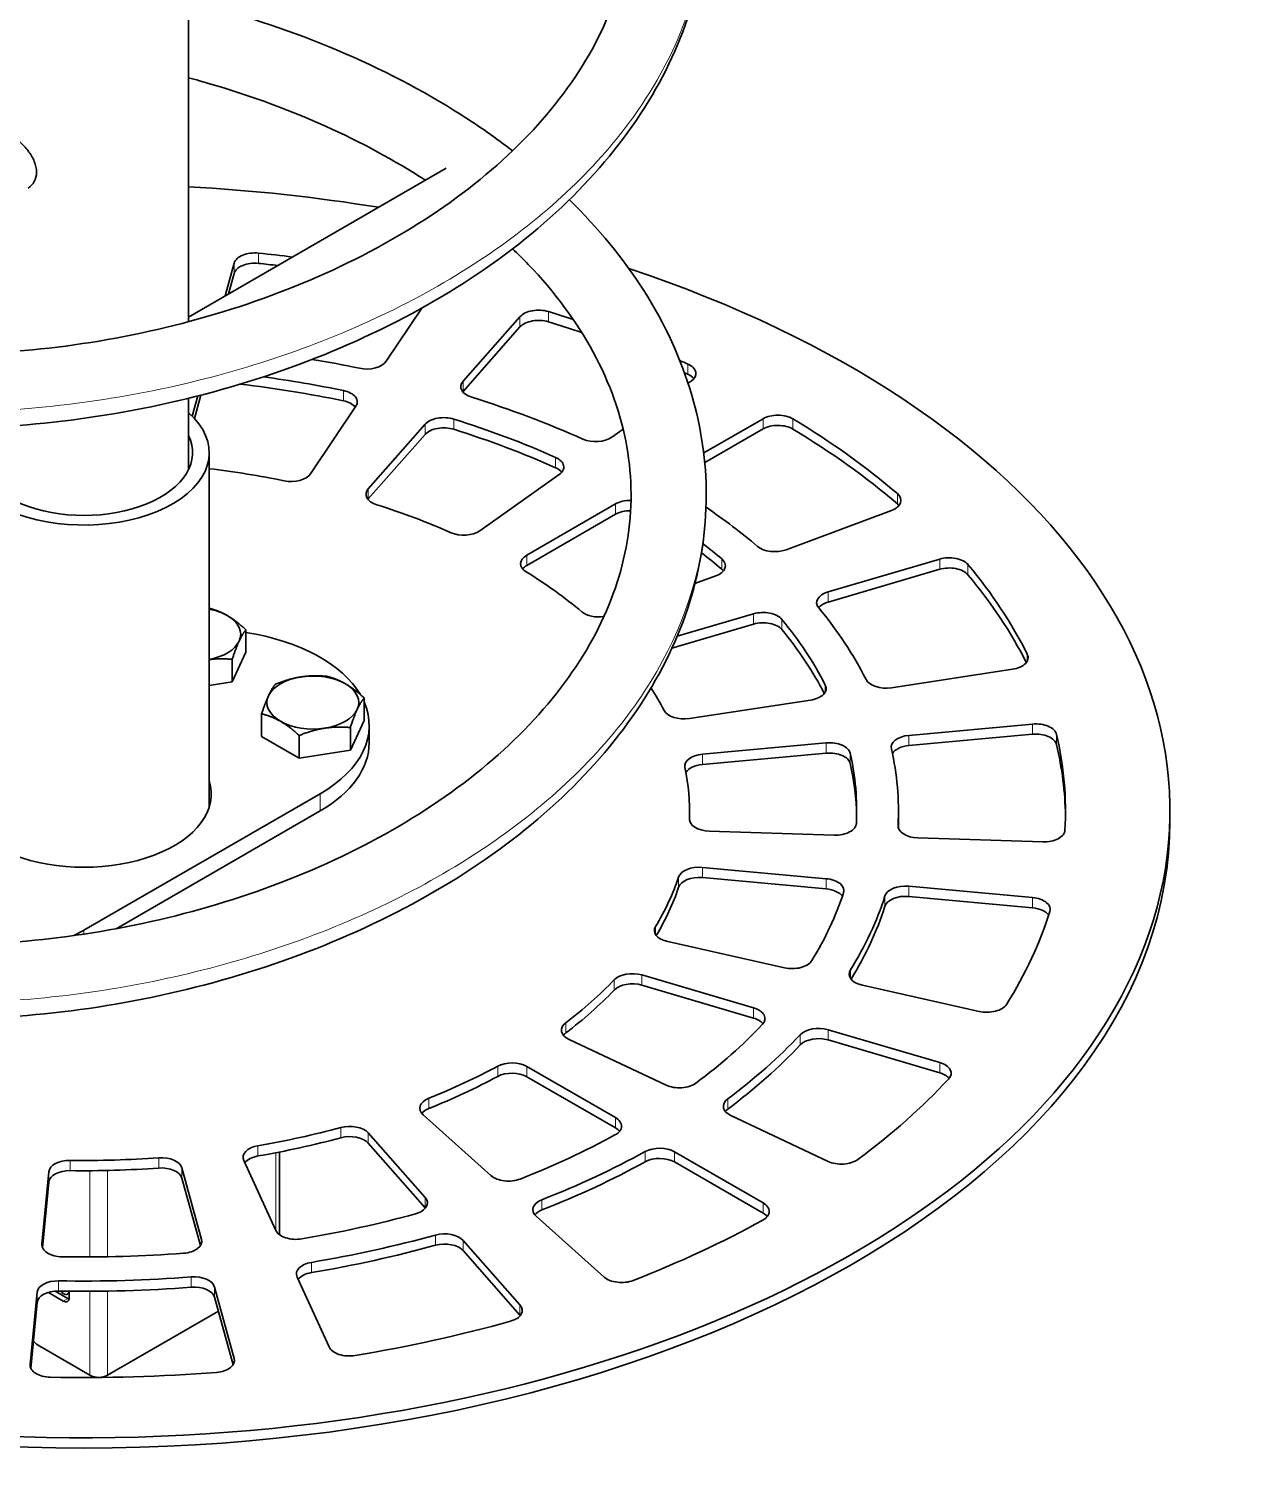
# Model space of a CAD drawing. Header units: millimetres. Extents: x 150 to 6235, y 143 to 4395.
# Drawn here: x 5273.5 to 5568, y 1655.2 to 2001.6 of the extents above; entities that cross this region are included whole.
import ezdxf

# ---------------------------------------------------------------- set-up
doc = ezdxf.new("R2010")
doc.units = ezdxf.units.MM
doc.header["$LTSCALE"] = 15
doc.layers.add('AM_0', color=7, linetype='Continuous', lineweight=35)
doc.layers.add('AM_TANG', color=171, linetype='Continuous', lineweight=18, true_color=0x8080ff)

msp = doc.modelspace()

# ---------------------------------------------------------------- linework, layer by layer
at = {"layer": 'AM_0'}
for p, q in [((5311.664, 1931.549), (5311.664, 2054.633)), ((5311.664, 1932.645), (5373.376, 1968.275)), ((5320.483, 1937.737), (5322.636, 1945.583)), ((5322.636, 1943.134), (5321.282, 1938.198)), ((5367.593, 1934.835), (5359.011, 1922.07)), ((5377.434, 1917.311), (5391.058, 1932.748)), ((5391.058, 1930.298), (5377.434, 1914.862)), ((5432.039, 1917.32), (5431.316, 1916.808)), ((5311.664, 1896.068), (5311.664, 1913.216)), ((5312.578, 1908.918), (5313.911, 1913.778)), ((5314.634, 1913.963), (5313.101, 1908.378)), ((5351.772, 1911.302), (5340.911, 1895.148)), ((5354.725, 1891.579), (5368.351, 1907.019)), ((5415.765, 1905.804), (5413.068, 1903.896)), ((5435.043, 1900.125), (5449.261, 1908.334)), ((5449.261, 1905.884), (5435.291, 1897.819)), ((5368.351, 1904.569), (5354.725, 1889.13)), ((5316.664, 1815.366), (5316.664, 1900.191)), ((5400.419, 1894.946), (5381.444, 1881.52)), ((5392.672, 1875.662), (5413.895, 1887.915)), ((5413.895, 1885.465), (5392.672, 1873.212)), ((5479.979, 1886.349), (5454.751, 1876.967)), ((5464.81, 1866.865), (5491.548, 1874.73)), ((5491.548, 1872.281), (5464.81, 1864.415)), ((5437.931, 1870.712), (5432.946, 1868.858)), ((5428.677, 1856.235), (5446.984, 1861.62)), ((5325.45, 1852.405), (5325.45, 1857.808)), ((5446.984, 1859.171), (5427.44, 1853.422)), ((5325.45, 1852.405), (5322.162, 1845.322)), ((5322.162, 1845.322), (5322.162, 1850.725)), ((5508.995, 1848.341), (5479.981, 1843.919)), ((5322.162, 1845.322), (5316.664, 1844.471)), ((5353.734, 1836.075), (5353.734, 1841.478)), ((5460.637, 1840.971), (5431.617, 1836.549)), ((5329.196, 1832.279), (5329.196, 1837.682)), ((5353.734, 1836.075), (5350.447, 1828.992)), ((5350.447, 1828.992), (5350.447, 1834.395)), ((5354.949, 1830.789), (5354.949, 1834.871)), ((5484.14, 1832.516), (5513.779, 1835.227)), ((5513.779, 1832.777), (5484.14, 1830.067)), ((5338.178, 1827.094), (5329.196, 1832.279)), ((5338.178, 1827.094), (5338.178, 1832.497)), ((5434.735, 1827.999), (5464.38, 1830.709)), ((5350.447, 1828.992), (5338.178, 1827.094)), ((5464.38, 1828.26), (5434.735, 1825.549)), ((5343.233, 1818.541), (5286.664, 1785.881)), ((5294.346, 1786.234), (5343.233, 1814.459)), ((5431.664, 1814.459), (5431.664, 1812.13)), ((5481.664, 1814.459), (5481.664, 1812.009)), ((5546.664, 1812.009), (5546.664, 1814.459)), ((5466.312, 1808.635), (5436.345, 1809.606)), ((5516.249, 1807.016), (5486.288, 1807.987)), ((5434.735, 1800.918), (5464.38, 1798.208)), ((5464.38, 1795.758), (5434.735, 1798.469)), ((5484.14, 1796.401), (5513.779, 1793.69)), ((5513.779, 1791.241), (5484.14, 1793.951)), ((5454.402, 1776.869), (5426.422, 1783.139)), ((5420.241, 1775.164), (5446.984, 1767.297)), ((5446.984, 1764.847), (5420.241, 1772.714)), ((5501.028, 1766.42), (5473.054, 1772.689)), ((5464.81, 1762.053), (5491.548, 1754.187)), ((5426.073, 1748.782), (5402.819, 1759.738)), ((5491.548, 1751.738), (5464.81, 1759.603)), ((5392.672, 1753.255), (5413.895, 1741.002)), ((5413.895, 1738.553), (5392.672, 1750.806)), ((5384.098, 1727.125), (5367.845, 1741.693)), ((5464.825, 1730.526), (5441.575, 1741.48)), ((5354.725, 1737.338), (5368.351, 1721.898)), ((5333.505, 1712.957), (5333.505, 1732.782)), ((5368.351, 1719.449), (5354.725, 1734.889)), ((5428.042, 1732.834), (5449.261, 1720.584)), ((5310.117, 1728.97), (5314.812, 1711.855)), ((5332.585, 1714.016), (5324.925, 1730.77)), ((5449.261, 1718.134), (5428.042, 1730.385)), ((5276.578, 1710.739), (5278.26, 1728.04)), ((5278.26, 1725.591), (5276.73, 1709.853)), ((5314.546, 1710.375), (5310.117, 1726.52)), ((5411.182, 1702.848), (5394.932, 1717.414)), ((5377.434, 1711.606), (5391.058, 1696.169)), ((5391.058, 1693.72), (5377.434, 1709.157)), ((5345.35, 1686.096), (5337.691, 1702.847)), ((5273.774, 1681.908), (5275.456, 1699.206)), ((5281.715, 1697.087), (5278.135, 1699.154)), ((5279.739, 1699.452), (5282.775, 1697.7)), ((5283.129, 1699.128), (5283.129, 1697.904)), ((5317.942, 1700.446), (5322.636, 1683.334)), ((5322.37, 1681.854), (5317.942, 1697.996)), ((5275.456, 1696.757), (5273.926, 1681.022)), ((5318.86, 1694.65), (5292.321, 1679.328)), ((5288.079, 1679.328), (5276.058, 1686.269))]:
    msp.add_line(p, q, dxfattribs=at)
for centre, major_axis, start_param, end_param in [((5286.664, 1814.459), (260, 0), 1.2960372, 1.4744937), ((5327.574, 1945.132), (-5, 0), 4.5335685, 6.1261057), ((5286.664, 1814.459), (235, 0), 1.3567004, 1.3919759), ((5286.664, 1814.459), (260, 0), 2.111803, 7.328423), ((5327.574, 1942.682), (-5, 0), 4.5335685, 6.1261057), ((5286.664, 1812.009), (-235, 0), 4.5135443, 4.5335685), ((5395.513, 1931.437), (-5, 0), 4.2194092, 5.8119464), ((5286.664, 1814.459), (235, 0), 1.0489839, 1.0778166), ((5395.513, 1928.988), (5, 0), 1.0778166, 2.6703538), ((5286.664, 1812.009), (-235, 0), 4.1804521, 4.2194092), ((5286.664, 1814.459), (-195, 0), 4.3671426, 4.428381), ((5354.35, 1923.115), (5, 0), 4.3671426, 5.9129363), ((5286.664, 1814.459), (235, 0), 0.9081289, 0.9184285), ((5428.166, 1919.145), (5, 0), 5.5987771, 7.1913142), ((5286.664, 1812.009), (-185, 0), 4.3699214, 4.5086812), ((5286.664, 1814.459), (185, 0), 1.2283287, 1.3364966), ((5381.889, 1916), (-5, 0), 5.8119464, 7.3577401), ((5286.664, 1812.009), (-235, 0), 4.0497216, 4.0540026), ((5428.166, 1916.695), (5, 0), 0.438149, 0.9081289), ((5347.111, 1912.347), (5, 0), 5.9129363, 7.511514), ((5347.111, 1909.897), (5, 0), 0.4349578, 1.2283287), ((5381.889, 1913.551), (5, 0), 2.6703538, 2.7034436), ((5286.664, 1814.459), (-195, 0), 4.0529833, 4.2161475), ((5286.664, 1900.191), (-30, 0), 5.9357608, 10.0104635), ((5452.796, 1906.292), (-5, 0), 3.90525, 5.4977871), ((5372.806, 1905.708), (-5, 0), 4.2133687, 5.8119464), ((5372.806, 1903.259), (5, 0), 1.0717761, 2.6703538), ((5286.664, 1814.459), (185, 0), 0.9141694, 1.0717761), ((5286.664, 1812.009), (-185, 0), 4.0557621, 4.2133687), ((5452.796, 1903.843), (5, 0), 0.7636573, 2.3561945), ((5286.664, 1814.459), (235, 0), 0.5939697, 0.7636573), ((5286.664, 1812.009), (-235, 0), 3.7355623, 3.90525), ((5286.664, 1900.191), (26, 0), 2.8633458, 6.5614321), ((5409.194, 1905.721), (5, 0), 4.0529833, 5.5987771), ((5396.545, 1896.771), (5, 0), 5.5987771, 7.1973547), ((5286.664, 1814.459), (-145, 0), 4.3754795, 4.5039872), ((5336.25, 1896.192), (5, 0), 4.3754795, 5.9129363), ((5396.545, 1894.322), (5, 0), 0.438149, 0.9141694), ((5359.18, 1890.269), (-5, 0), 5.8119464, 7.3494032), ((5359.18, 1887.819), (5, 0), 2.6703538, 2.7034436), ((5417.43, 1885.874), (-5, 0), 4.6703078, 5.4977871), ((5477.271, 1888.776), (5, 0), 5.2846178, 6.877155), ((5286.664, 1814.459), (-145, 0), 4.0613203, 4.2078106), ((5417.43, 1883.424), (5, 0), 1.547268, 2.3561945), ((5286.664, 1814.459), (-195, 0), 3.7388241, 3.8432235), ((5477.271, 1886.326), (5, 0), 0.438149, 0.5939697), ((5377.57, 1883.345), (5, 0), 4.0613203, 5.5987771), ((5286.664, 1814.459), (185, 0), 0.6000102, 0.6419289), ((5452.044, 1879.394), (5, 0), 3.7388241, 5.2846178), ((5396.207, 1873.621), (-5, 0), 5.4977871, 7.035244), ((5286.664, 1812.009), (-185, 0), 3.7416028, 3.7865475), ((5435.224, 1873.139), (5, 0), 5.2846178, 6.8831955), ((5493.818, 1872.158), (-5, 0), 3.5910907, 5.1836279), ((5396.207, 1871.171), (5, 0), 2.3561945, 2.7034436), ((5286.664, 1814.459), (-145, 0), 3.747161, 3.8936513), ((5435.224, 1870.689), (5, 0), 0.438149, 0.6000102), ((5493.818, 1869.708), (5, 0), 0.4494981, 2.0420352), ((5286.664, 1814.459), (235, 0), 0.2798104, 0.4494981), ((5286.664, 1812.009), (235, 0), 0.283468, 0.4494981), ((5467.08, 1864.292), (-5, 0), 5.1836279, 6.7294216), ((5467.08, 1861.843), (5, 0), 2.0420352, 2.7034436), ((5313.181, 1856.712), (-11, 0), 3.9269908, 4.3901602), ((5313.181, 1856.712), (11, 0), 6.0213859, 7.0685835), ((5409.991, 1863.755), (5, 0), 3.747161, 4.943757), ((5449.254, 1859.048), (-5, 0), 3.5850502, 5.1836279), ((5286.664, 1814.459), (195, 0), 0.2830722, 0.4462363), ((5314.949, 1834.871), (40, 0), 0.3260428, 1.3051547), ((5449.254, 1856.599), (5, 0), 0.4434575, 2.0420352), ((5286.664, 1814.459), (185, 0), 0.2858509, 0.4434575), ((5286.664, 1812.009), (185, 0), 0.2902998, 0.4434575), ((5313.181, 1856.712), (11, 0), 5.0346178, 6.0213859), ((5507.719, 1851.132), (5, 0), 4.9704585, 6.5629957), ((5341.465, 1840.382), (-11, 0), 3.9269908, 4.9741884), ((5341.465, 1840.382), (-11, 0), 4.9741884, 6.0213859), ((5341.465, 1840.382), (11, 0), 6.0213859, 7.0685835), ((5286.664, 1814.459), (145, 0), 0.2914091, 0.3590029), ((5459.36, 1843.762), (5, 0), 4.9704585, 6.5690362), ((5478.705, 1846.71), (-5, 0), 0.2830722, 1.8288659), ((5341.465, 1840.382), (-11, 0), 6.0213859, 7.0685835), ((5314.949, 1834.871), (40, 0), 5.4977871, 6.5302467), ((5341.465, 1840.382), (11, 0), 4.9741884, 6.0213859), ((5430.34, 1839.34), (-5, 0), 0.2914091, 1.8288659), ((5341.465, 1840.382), (11, 0), 3.9269908, 4.9741884), ((5514.561, 1832.375), (5, 0), 0.1353388, 1.727876), ((5514.561, 1829.926), (5, 0), 0.1353388, 1.727876), ((5286.664, 1814.459), (235, 0), 6.2488364, 6.4185241), ((5314.949, 1830.789), (40, 0), 5.4977871, 6.2831853), ((5465.162, 1827.858), (5, 0), 0.1292983, 1.727876), ((5484.923, 1829.665), (-5, 0), 4.8694686, 6.4152623), ((5286.664, 1814.459), (195, 0), 6.2520982, 6.4152623), ((5484.923, 1827.216), (-5, 0), 4.8694686, 5.9421615), ((5286.664, 1812.009), (235, 0), 0.009027, 0.1353388), ((5435.518, 1825.147), (-5, 0), 4.8694686, 6.4069254), ((5465.162, 1825.409), (5, 0), 0.1292983, 1.727876), ((5286.664, 1814.459), (185, 0), 6.254877, 6.4124836), ((5286.664, 1814.459), (145, 0), 6.2604351, 6.4069254), ((5435.518, 1822.698), (-5, 0), 4.8694686, 5.951467), ((5286.664, 1812.009), (185, 0), 0.0114668, 0.1292983), ((5286.664, 1818.541), (30.5, 0), 2.9602729, 6.4645051), ((5286.664, 1814.459), (30.5, 0), 0.1161803, 0.1813198), ((5286.664, 1812.009), (260, 0), 3.1415927, 6.2831853), ((5436.626, 1812.489), (-5, 0), 6.2604351, 7.7978919), ((5286.664, 1812.009), (195, 0), 6.2686114, 6.2831853), ((5466.592, 1811.517), (5, 0), 4.6562993, 6.254877), ((5486.568, 1810.87), (-5, 0), 6.2520982, 7.7978919), ((5516.529, 1809.898), (5, 0), 4.6562993, 6.2488364), ((5286.664, 1814.459), (145, 0), 5.9462758, 6.0927662), ((5433.953, 1798.067), (-5, 0), 4.5553093, 6.0927662), ((5433.953, 1795.618), (-5, 0), 4.5553093, 6.0927662), ((5463.598, 1795.357), (5, 0), 6.0983243, 7.696902), ((5286.664, 1812.009), (145, 0), 5.9499495, 6.0927662), ((5286.664, 1814.459), (185, 0), 5.9407177, 6.0983243), ((5463.598, 1792.907), (5, 0), 0.3833803, 1.4137167), ((5483.358, 1793.55), (-5, 0), 4.5553093, 6.1011031), ((5286.664, 1814.459), (195, 0), 5.9379389, 6.1011031), ((5286.664, 1812.009), (195, 0), 5.9404325, 6.1011031), ((5483.358, 1791.1), (-5, 0), 4.5553093, 6.1011031), ((5512.997, 1790.839), (5, 0), 6.1043648, 7.696902), ((5512.997, 1788.39), (5, 0), 0.3796197, 1.4137167), ((5286.664, 1814.459), (235, 0), 5.9346772, 6.1043648), ((5258.38, 1802.211), (-40, 0), 2.2731355, 2.3561945), ((5428.232, 1785.83), (-5, 0), 5.9462758, 7.4837327), ((5456.212, 1779.56), (5, 0), 4.34214, 5.9407177), ((5286.664, 1814.459), (145, 0), 5.6321166, 5.7786069), ((5417.971, 1772.592), (-5, 0), 4.2411501, 5.7786069), ((5474.863, 1775.38), (-5, 0), 5.9379389, 7.4837327), ((5286.664, 1812.009), (-145, 0), 2.4905239, 2.6370142), ((5417.971, 1770.142), (5, 0), 1.0995574, 2.6370142), ((5444.714, 1764.725), (5, 0), 5.7841651, 7.3827427), ((5502.838, 1769.111), (5, 0), 4.34214, 5.9346772), ((5405.98, 1761.974), (-5, 0), 5.6321166, 7.1695734), ((5444.714, 1762.275), (5, 0), 0.438149, 1.0995574), ((5405.98, 1759.525), (5, 0), 2.4905239, 2.7034436), ((5286.664, 1814.459), (-185, 0), 2.4849658, 2.6425724), ((5286.664, 1814.459), (195, 0), 5.6237797, 5.7869438), ((5462.54, 1759.481), (-5, 0), 4.2411501, 5.7869438), ((5462.54, 1757.031), (5, 0), 1.0995574, 2.6453512), ((5286.664, 1812.009), (-195, 0), 2.482187, 2.6453512), ((5286.664, 1814.459), (145, 0), 5.3179573, 5.4644476), ((5389.136, 1751.214), (-5, 0), 3.9269908, 5.4644476), ((5489.278, 1751.615), (5, 0), 5.7902056, 7.3827427), ((5286.664, 1812.009), (-145, 0), 2.1763647, 2.322855), ((5389.136, 1748.765), (5, 0), 0.7853982, 2.322855), ((5286.664, 1814.459), (-235, 0), 2.4789253, 2.6486129), ((5489.278, 1749.166), (5, 0), 0.438149, 1.0995574), ((5429.235, 1751.019), (5, 0), 4.0279807, 5.6265584), ((5372.049, 1743.256), (-5, 0), 5.3179573, 6.8554141), ((5372.049, 1740.806), (5, 0), 2.1763647, 2.7034436), ((5444.736, 1743.716), (-5, 0), 5.6237797, 7.1695734), ((5444.736, 1741.267), (5, 0), 2.482187, 2.7034436), ((5350.27, 1736.027), (-5, 0), 3.6128316, 5.1502884), ((5410.359, 1738.961), (5, 0), 5.4700058, 7.0685835), ((5286.664, 1814.459), (145, 0), 5.003798, 5.1502884), ((5286.664, 1812.009), (-145, 0), 1.8622054, 2.0086957), ((5350.27, 1733.578), (5, 0), 0.4712389, 2.0086957), ((5286.664, 1814.459), (-185, 0), 2.1708065, 2.3284131), ((5410.359, 1736.512), (5, 0), 0.438149, 0.7853982), ((5329.76, 1731.507), (-5, 0), 5.003798, 6.5412549), ((5286.664, 1814.459), (195, 0), 5.3096204, 5.4727845), ((5424.506, 1730.793), (-5, 0), 3.9269908, 5.4727845), ((5283.252, 1727.878), (-5, 0), 4.6896388, 6.2270956), ((5286.664, 1814.459), (145, 0), 4.6896388, 4.8361291), ((5286.664, 1812.009), (-145, 0), 1.5480461, 1.6945365), ((5305.178, 1728.518), (5, 0), 0.1570796, 1.6945365), ((5305.178, 1726.069), (5, 0), 0.1570796, 1.6945365), ((5329.76, 1729.058), (5, 0), 1.8622054, 2.7290532), ((5286.664, 1812.009), (-195, 0), 2.1680278, 2.3311919), ((5424.506, 1728.344), (5, 0), 0.7853982, 2.3311919), ((5467.986, 1732.763), (5, 0), 4.0279807, 5.6205179), ((5283.252, 1725.429), (-5, 0), 4.6896388, 6.2270956), ((5388.302, 1728.688), (5, 0), 3.7138215, 5.3123992), ((5363.896, 1720.588), (5, 0), 5.1558465, 6.7544242), ((5363.896, 1718.138), (5, 0), 0.438149, 0.4712389), ((5399.136, 1718.977), (-5, 0), 5.3096204, 6.8554141), ((5399.136, 1716.527), (5, 0), 2.1680278, 2.7034436), ((5445.725, 1718.542), (5, 0), 5.4760463, 7.0685835), ((5286.664, 1814.459), (-185, 0), 1.8566472, 2.0142539), ((5286.664, 1814.459), (-235, 0), 2.164766, 2.3344536), ((5445.725, 1716.093), (5, 0), 0.438149, 0.7853982), ((5309.873, 1711.403), (5, 0), 4.8416873, 6.4402649), ((5337.42, 1714.753), (-5, 0), 0.2580696, 1.8566472), ((5286.664, 1814.459), (195, 0), 4.9954611, 5.1586253), ((5372.979, 1710.296), (-5, 0), 3.6128316, 5.1586253), ((5281.57, 1710.577), (-5, 0), 6.2270956, 7.8256733), ((5286.664, 1814.459), (-185, 0), 1.542488, 1.7000946), ((5286.664, 1812.009), (-195, 0), 1.8538685, 2.0170326), ((5372.979, 1707.846), (5, 0), 0.4712389, 2.0170326), ((5342.526, 1703.584), (-5, 0), 4.9954611, 6.5412549), ((5280.448, 1699.044), (-5, 0), 4.6813019, 6.2270956), ((5286.664, 1814.459), (195, 0), 4.6813019, 4.844466), ((5313.003, 1699.994), (5, 0), 0.1570796, 1.7028734), ((5342.526, 1701.135), (5, 0), 1.8538685, 2.7290532), ((5415.385, 1704.412), (5, 0), 3.7138215, 5.3063586), ((5280.448, 1696.595), (-5, 0), 4.6813019, 6.2270956), ((5286.664, 1812.009), (-195, 0), 1.5397092, 1.7028734), ((5281.715, 1700.557), (1.033, -1.79), 5.0028426, 6.7959092), ((5281.715, 1698.72), (1, -1.732), 5.4977871, 7.0685835), ((5282.775, 1699.333), (-1, 1.732), 2.3561945, 2.5826028), ((5281.715, 1699.945), (-1, 1.732), 3.9269908, 4.1130142), ((5313.003, 1697.545), (5, 0), 0.1570796, 1.7028734), ((5386.603, 1694.859), (5, 0), 5.161887, 6.7544242), ((5286.664, 1814.459), (-235, 0), 1.8506067, 2.0202944), ((5386.603, 1692.409), (5, 0), 0.438149, 0.4712389), ((5276.058, 1690.351), (-2.5, 4.33), 1.9179855, 2.3561945), ((5350.184, 1686.833), (-5, 0), 0.2580696, 1.8506067), ((5278.766, 1681.746), (-5, 0), 6.2270956, 7.8196328), ((5317.697, 1682.882), (5, 0), 4.8477278, 6.4402649), ((5286.664, 1814.459), (-235, 0), 1.5364475, 1.7061351), ((5290.2, 1680.553), (-3, 0), 0.7853982, 2.3561945)]:
    msp.add_ellipse(centre, major_axis=major_axis, ratio=0.5773503, start_param=start_param, end_param=end_param, dxfattribs=at)
for points, knots in [([(5402.874, 2102.172), (5409.8, 2095.402), (5415.819, 2088.092), (5425.78, 2072.463), (5429.683, 2064.002), (5434.485, 2047.543), (5435.655, 2039.48), (5435.655, 2022.817), (5434.291, 2014.113), (5428.987, 1997.292), (5425.017, 1989.06), (5414.764, 1973.423), (5408.388, 1965.922), (5393.655, 1952.03), (5385.18, 1945.559), (5366.746, 1934.002), (5356.66, 1928.846), (5335.615, 1920.102), (5324.519, 1916.454), (5302.101, 1910.797), (5290.632, 1908.746), (5268.107, 1906.259), (5256.901, 1905.804), (5235.493, 1906.408), (5225.151, 1907.47), (5205.986, 1910.954), (5197.043, 1913.399), (5181.085, 1919.48), (5173.976, 1923.157), (5162.041, 1931.591), (5157.13, 1936.42), (5150.2, 1946.982), (5148.097, 1952.823), (5147.677, 1959.414), (5147.655, 1960.084), (5147.655, 1962.767), (5147.849, 1964.781), (5149.242, 1972.026), (5151.594, 1977.097), (5158.468, 1986.428), (5163.101, 1990.746), (5174.57, 1998.679), (5181.632, 2002.274), (5197.644, 2008.3), (5206.737, 2010.741), (5226.186, 2014.173), (5236.663, 2015.192), (5252.139, 2015.54), (5256.874, 2015.503), (5261.664, 2015.321)], [408.9291835, 408.9291835, 408.9291835, 408.9291835, 412.2432927, 412.2432927, 415.7079064, 415.7079064, 418.8524238, 418.8524238, 422.2437742, 422.2437742, 425.63291, 425.63291, 429.0610101, 429.0610101, 432.5259158, 432.5259158, 436.0030497, 436.0030497, 439.4755188, 439.4755188, 442.9391406, 442.9391406, 446.3968248, 446.3968248, 449.854898, 449.854898, 453.3224354, 453.3224354, 456.8107422, 456.8107422, 460.3188748, 460.3188748, 463.7494265, 463.7494265, 464.1369118, 464.1369118, 465.3006344, 465.3006344, 468.3852307, 468.3852307, 471.5853504, 471.5853504, 475.0253566, 475.0253566, 478.5330887, 478.5330887, 482.0214867, 482.0214867, 483.5168501, 483.5168501, 483.5168501, 483.5168501]), ([(5196.855, 1932.507), (5197.046, 1932.437), (5197.238, 1932.367), (5204.368, 1929.801), (5212.361, 1927.736), (5229.768, 1924.816), (5239.328, 1923.95), (5259.247, 1923.63), (5269.761, 1924.183), (5290.887, 1926.789), (5301.66, 1928.865), (5322.596, 1934.481), (5332.918, 1938.063), (5352.285, 1946.54), (5361.48, 1951.496), (5378.021, 1962.459), (5385.498, 1968.547), (5398.185, 1981.436), (5403.494, 1988.33), (5411.634, 2002.491), (5414.515, 2009.859), (5417.745, 2024.737), (5418.08, 2032.356), (5416.141, 2047.519), (5413.81, 2055.176), (5406.589, 2069.934), (5401.665, 2077.147), (5393.633, 2086.132), (5391.523, 2088.31), (5389.295, 2090.442)], [81.9111999, 81.9111999, 81.9111999, 81.9111999, 81.9997753, 81.9997753, 85.1885975, 85.1885975, 88.4100757, 88.4100757, 91.6533227, 91.6533227, 94.9056421, 94.9056421, 98.157604, 98.157604, 101.4025953, 101.4025953, 104.6374904, 104.6374904, 107.8669257, 107.8669257, 111.1120429, 111.1120429, 114.4091889, 114.4091889, 117.7545381, 117.7545381, 121.0693277, 121.0693277, 122.1533323, 122.1533323, 122.1533323, 122.1533323]), ([(5311.664, 2008.293), (5312.675, 2008.045), (5313.683, 2007.792), (5325.847, 2004.647), (5336.866, 2000.954), (5357.75, 1992.136), (5367.75, 1986.95), (5381.204, 1978.403), (5385.349, 1975.511), (5389.297, 1972.483)], [488.6353253, 488.6353253, 488.6353253, 488.6353253, 488.9469856, 488.9469856, 492.4047049, 492.4047049, 495.8683941, 495.8683941, 497.5001438, 497.5001438, 497.5001438, 497.5001438]), ([(5368.412, 1965.409), (5361.013, 1970.203), (5352.932, 1974.571), (5334.892, 1982.687), (5324.683, 1986.346), (5313.427, 1989.485), (5312.547, 1989.725), (5311.664, 1989.96)], [42.7351409, 42.7351409, 42.7351409, 42.7351409, 45.5973383, 45.5973383, 48.8313319, 48.8313319, 49.1049581, 49.1049581, 49.1049581, 49.1049581]), ([(5265.552, 1976.938), (5265.926, 1977.154), (5266.423, 1977.22), (5267.607, 1976.996), (5268.296, 1976.707), (5269.677, 1975.91), (5270.456, 1975.351), (5271.961, 1974.022), (5272.686, 1973.251), (5273.867, 1971.704), (5274.403, 1970.824), (5275.128, 1969.045), (5275.314, 1968.145), (5275.314, 1967.347)], [2.9307331, 2.9307331, 2.9307331, 2.9307331, 3.2237471, 3.2237471, 3.5167611, 3.5167611, 3.8097751, 3.8097751, 4.1027892, 4.1027892, 4.395902, 4.395902, 4.6890148, 4.6890148, 4.6890148, 4.6890148]), ([(5275.314, 1967.347), (5275.314, 1966.549), (5275.128, 1965.755), (5274.403, 1964.43), (5273.867, 1963.899), (5273.276, 1963.558)], [0, 0, 0, 0, 0.29311283, 0.29311283, 0.58622566, 0.58622566, 0.58622566, 0.58622566]), ([(5402.874, 1960.755), (5409.8, 1953.984), (5415.819, 1946.674), (5425.78, 1931.046), (5429.683, 1922.585), (5434.485, 1906.126), (5435.655, 1898.063), (5435.655, 1881.4), (5434.291, 1872.696), (5428.987, 1855.874), (5425.017, 1847.643), (5414.764, 1832.006), (5408.388, 1824.505), (5393.655, 1810.613), (5385.18, 1804.141), (5366.746, 1792.585), (5356.66, 1787.429), (5335.615, 1778.684), (5324.519, 1775.037), (5302.101, 1769.38), (5290.632, 1767.329), (5268.107, 1764.842), (5256.901, 1764.387), (5235.493, 1764.991), (5225.151, 1766.053), (5207.216, 1769.313), (5199.349, 1771.365), (5192.208, 1773.872)], [499.5039582, 499.5039582, 499.5039582, 499.5039582, 502.8180674, 502.8180674, 506.2826811, 506.2826811, 509.4271986, 509.4271986, 512.818549, 512.818549, 516.2076847, 516.2076847, 519.6357849, 519.6357849, 523.1006906, 523.1006906, 526.5778245, 526.5778245, 530.0502935, 530.0502935, 533.5139153, 533.5139153, 536.9715995, 536.9715995, 540.4296728, 540.4296728, 543.4529515, 543.4529515, 543.4529515, 543.4529515]), ([(5200.132, 1789.948), (5207.408, 1787.536), (5215.734, 1785.592), (5233.658, 1782.991), (5243.388, 1782.311), (5263.554, 1782.383), (5274.146, 1783.144), (5295.33, 1786.168), (5306.082, 1788.457), (5326.881, 1794.484), (5337.086, 1798.267), (5356.132, 1807.116), (5365.122, 1812.246), (5381.183, 1823.513), (5388.382, 1829.734), (5400.471, 1842.838), (5405.454, 1849.817), (5412.929, 1864.106), (5415.463, 1871.519), (5417.992, 1886.462), (5417.964, 1894.104), (5415.29, 1909.262), (5412.585, 1916.891), (5404.656, 1931.518), (5399.4, 1938.628), (5391.842, 1946.536), (5390.589, 1947.788), (5389.296, 1949.025)], [0, 0, 0, 0, 3.228802, 3.228802, 6.4535798, 6.4535798, 9.6987791, 9.6987791, 12.9515424, 12.9515424, 16.2028716, 16.2028716, 19.44654, 19.44654, 22.6801333, 22.6801333, 25.9099932, 25.9099932, 29.1601379, 29.1601379, 32.4662483, 32.4662483, 35.8125937, 35.8125937, 39.1184508, 39.1184508, 39.7481218, 39.7481218, 39.7481218, 39.7481218])]:
    msp.add_open_spline(points, degree=3, knots=knots, dxfattribs=at)
for points, weights in [([(5316.664, 1862.945), (5318.954, 1862.361), (5320.959, 1861.203)], [1.00288097947, 1.03645509828, 1]), ([(5320.959, 1861.203), (5323.043, 1860), (5325.45, 1857.808)], [1, 1.0379548493, 1]), ([(5325.45, 1857.808), (5324.569, 1856.712), (5323.806, 1855.069)], [1, 1.0379548493, 1]), ([(5323.806, 1855.069), (5323.043, 1853.425), (5322.162, 1850.725)], [1, 1.0379548493, 1]), ([(5322.162, 1850.725), (5319.219, 1850.988), (5316.664, 1850.667)], [1, 1.03385425282, 1.0073151459]), ([(5338.618, 1846.517), (5341.465, 1846.957), (5344.753, 1846.664)], [1, 1.0379548493, 1]), ([(5344.753, 1846.664), (5347.159, 1846.076), (5349.243, 1844.873)], [1, 1.0379548493, 1]), ([(5330.84, 1842.026), (5331.603, 1843.67), (5332.484, 1844.766)], [1, 1.0379548493, 1]), ([(5332.484, 1844.766), (5335.771, 1846.076), (5338.618, 1846.517)], [1, 1.0379548493, 1]), ([(5349.243, 1844.873), (5351.328, 1843.67), (5353.734, 1841.478)], [1, 1.0379548493, 1]), ([(5329.196, 1837.682), (5330.077, 1840.382), (5330.84, 1842.026)], [1, 1.0379548493, 1]), ([(5353.734, 1841.478), (5352.853, 1840.382), (5352.09, 1838.739)], [1, 1.0379548493, 1]), ([(5333.687, 1835.892), (5331.603, 1837.095), (5329.196, 1837.682)], [1, 1.0379548493, 1]), ([(5352.09, 1838.739), (5351.328, 1837.095), (5350.447, 1834.395)], [1, 1.0379548493, 1]), ([(5338.178, 1832.497), (5335.771, 1834.688), (5333.687, 1835.892)], [1, 1.0379548493, 1]), ([(5344.312, 1834.248), (5341.465, 1833.808), (5338.178, 1832.497)], [1, 1.0379548493, 1]), ([(5350.447, 1834.395), (5347.159, 1834.688), (5344.312, 1834.248)], [1, 1.0379548493, 1])]:
    msp.add_rational_spline(points, weights, degree=2, dxfattribs=at)
at = {"layer": 'AM_TANG'}
for p, q in [((5328.464, 1945.523), (5328.464, 1947.972)), ((5322.636, 1945.583), (5322.636, 1943.134)), ((5397.879, 1931.531), (5397.879, 1933.98)), ((5391.058, 1932.748), (5391.058, 1930.298)), ((5431.242, 1921.42), (5431.242, 1918.971)), ((5377.434, 1914.862), (5377.434, 1917.311)), ((5348.79, 1915.066), (5348.79, 1912.616)), ((5368.351, 1907.019), (5368.351, 1904.569)), ((5375.199, 1905.794), (5375.199, 1908.243)), ((5449.261, 1908.334), (5449.261, 1905.884)), ((5456.408, 1905.839), (5456.408, 1908.289)), ((5399.597, 1899.058), (5399.597, 1896.608)), ((5354.725, 1889.13), (5354.725, 1891.579)), ((5481.415, 1890.391), (5481.415, 1887.942)), ((5413.895, 1887.915), (5413.895, 1885.465)), ((5392.672, 1873.212), (5392.672, 1875.662)), ((5439.351, 1874.769), (5439.351, 1872.319)), ((5491.548, 1874.73), (5491.548, 1872.281)), ((5498.321, 1870.963), (5498.321, 1873.412)), ((5464.81, 1864.415), (5464.81, 1866.865)), ((5446.984, 1861.62), (5446.984, 1859.171)), ((5453.77, 1857.837), (5453.77, 1860.287)), ((5512.525, 1851.929), (5512.525, 1850.335)), ((5464.158, 1844.576), (5464.158, 1842.948)), ((5513.779, 1835.227), (5513.779, 1832.777)), ((5519.516, 1830.316), (5519.516, 1832.765)), ((5464.38, 1830.709), (5464.38, 1828.26)), ((5484.14, 1830.067), (5484.14, 1832.516)), ((5434.735, 1825.549), (5434.735, 1827.999)), ((5470.12, 1825.781), (5470.12, 1828.23)), ((5343.233, 1814.459), (5343.233, 1818.541)), ((5431.627, 1812.423), (5431.627, 1812.554)), ((5481.57, 1810.78), (5481.57, 1810.959)), ((5429.044, 1798.614), (5429.044, 1796.164)), ((5434.735, 1798.469), (5434.735, 1800.918)), ((5464.38, 1798.208), (5464.38, 1795.758)), ((5484.14, 1793.951), (5484.14, 1796.401)), ((5478.441, 1794.072), (5478.441, 1791.623)), ((5513.779, 1793.69), (5513.779, 1791.241)), ((5286.664, 1784.939), (5286.664, 1785.881)), ((5423.513, 1784.876), (5423.513, 1786.785)), ((5413.594, 1773.987), (5413.594, 1771.538)), ((5420.241, 1772.714), (5420.241, 1775.164)), ((5470.158, 1774.403), (5470.158, 1776.357)), ((5446.984, 1767.297), (5446.984, 1764.847)), ((5402.003, 1761.274), (5402.003, 1763.724)), ((5458.143, 1760.855), (5458.143, 1758.406)), ((5464.81, 1759.603), (5464.81, 1762.053)), ((5385.72, 1753.322), (5385.72, 1750.873)), ((5392.672, 1750.806), (5392.672, 1753.255)), ((5491.548, 1754.187), (5491.548, 1751.738)), ((5369.203, 1743.18), (5369.203, 1745.629)), ((5440.784, 1743.035), (5440.784, 1745.485)), ((5413.895, 1741.002), (5413.895, 1738.553)), ((5348.15, 1738.642), (5348.15, 1736.192)), ((5354.725, 1734.889), (5354.725, 1737.338)), ((5328.323, 1731.823), (5328.323, 1734.272)), ((5332.626, 1713.931), (5332.626, 1732.61)), ((5421.06, 1732.885), (5421.06, 1730.435)), ((5428.042, 1730.385), (5428.042, 1732.834)), ((5283.366, 1728.315), (5283.366, 1730.764)), ((5304.561, 1731.383), (5304.561, 1728.933)), ((5310.117, 1726.52), (5310.117, 1728.97)), ((5278.26, 1728.04), (5278.26, 1725.591)), ((5288.079, 1707.652), (5288.079, 1728.297)), ((5292.321, 1728.357), (5292.321, 1707.699)), ((5368.351, 1721.898), (5368.351, 1719.449)), ((5396.324, 1718.914), (5396.324, 1721.364)), ((5449.261, 1720.584), (5449.261, 1718.134)), ((5314.812, 1711.855), (5314.812, 1710.951)), ((5370.821, 1712.9), (5370.821, 1710.45)), ((5377.434, 1709.157), (5377.434, 1711.606)), ((5276.578, 1710.415), (5276.578, 1710.739)), ((5341.129, 1703.906), (5341.129, 1706.356)), ((5280.603, 1699.48), (5280.603, 1701.93)), ((5312.345, 1702.856), (5312.345, 1700.406)), ((5275.456, 1699.206), (5275.456, 1696.757)), ((5282.775, 1697.7), (5281.715, 1697.087)), ((5288.079, 1679.328), (5288.079, 1699.429)), ((5292.321, 1699.473), (5292.321, 1679.328)), ((5317.942, 1697.996), (5317.942, 1700.446)), ((5391.058, 1696.169), (5391.058, 1693.72)), ((5273.774, 1681.585), (5273.774, 1681.908)), ((5322.636, 1683.334), (5322.636, 1682.431))]:
    msp.add_line(p, q, dxfattribs=at)
for points, knots in [([(5147.661, 1960.755), (5147.666, 1955.268), (5149.435, 1949.781), (5152.93, 1944.57), (5157.879, 1937.189), (5166.286, 1930.368), (5177.544, 1924.809), (5188.8, 1919.25), (5202.898, 1914.959), (5218.818, 1912.454), (5234.738, 1909.949), (5252.468, 1909.234), (5270.727, 1910.57), (5288.984, 1911.906), (5307.758, 1915.293), (5325.688, 1920.696), (5343.619, 1926.098), (5360.694, 1933.513), (5375.68, 1942.614), (5390.666, 1951.715), (5403.551, 1962.496), (5413.405, 1974.388), (5423.258, 1986.279), (5430.073, 1999.273), (5433.357, 2012.64), (5434.885, 2018.862), (5435.648, 2025.162), (5435.647, 2031.463)], [5.4977871, 5.4977871, 5.4977871, 5.4977871, 5.7692831, 5.7692831, 5.7692831, 6.1537793, 6.1537793, 6.1537793, 6.5382611, 6.5382611, 6.5382611, 6.9227287, 6.9227287, 6.9227287, 7.3071824, 7.3071824, 7.3071824, 7.6916222, 7.6916222, 7.6916222, 8.0760484, 8.0760484, 8.0760484, 8.4604611, 8.4604611, 8.4604611, 8.6393798, 8.6393798, 8.6393798, 8.6393798]), ([(5189.832, 1778.227), (5202.89, 1773.574), (5218.486, 1770.392), (5235.491, 1769.12), (5252.495, 1767.848), (5270.895, 1768.488), (5289.359, 1771.205), (5307.822, 1773.921), (5326.336, 1778.712), (5343.56, 1785.441), (5360.783, 1792.17), (5376.705, 1800.833), (5390.172, 1811.013), (5403.639, 1821.192), (5414.641, 1832.881), (5422.384, 1845.445), (5430.126, 1858.008), (5434.602, 1871.438), (5435.489, 1884.971), (5435.6, 1886.662), (5435.655, 1888.354), (5435.654, 1890.046)], [0, 0, 0, 0, 0.3847324, 0.3847324, 0.3847324, 0.7694478, 0.7694478, 0.7694478, 1.1541465, 1.1541465, 1.1541465, 1.5388285, 1.5388285, 1.5388285, 1.923494, 1.923494, 1.923494, 2.3081432, 2.3081432, 2.3081432, 2.3561945, 2.3561945, 2.3561945, 2.3561945])]:
    msp.add_open_spline(points, degree=3, knots=knots, dxfattribs=at)

doc.saveas('drawing.dxf')
